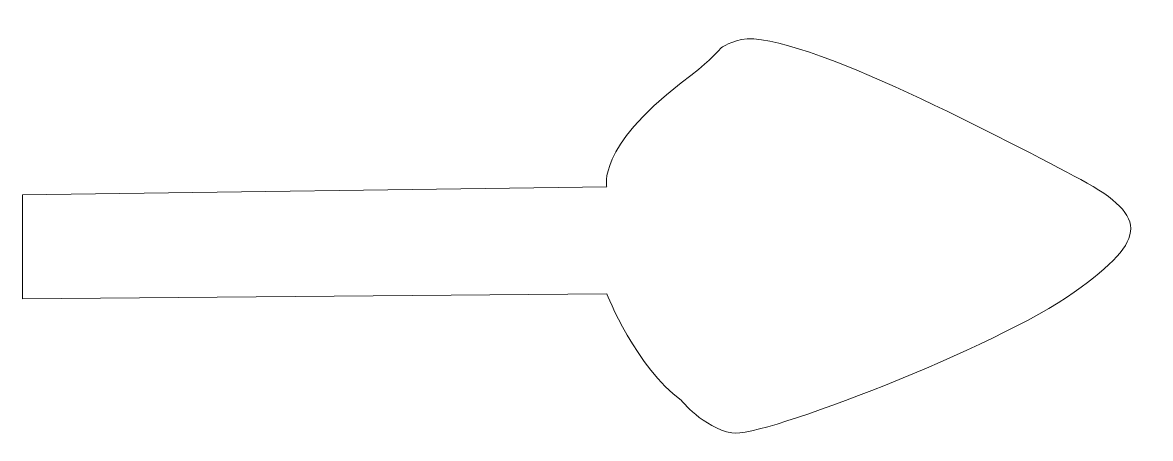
# Model space of a CAD drawing. Header units: inches. Extents: x 8 to 181, y 129 to 193.
import ezdxf

# ---------------------------------------------------------------- set-up
doc = ezdxf.new("R2010")
doc.units = ezdxf.units.IN
doc.header["$MEASUREMENT"] = 0
doc.layers.add('Layer 2', color=7, linetype='Continuous')

# ---------------------------------------------------------------- blocks, each defined once
blk = doc.blocks.new('block 2')
at = {"layer": 'Layer 2', "lineweight": 0}
blk.add_open_spline([(117.5, 190.62), (124.74, 193.42), (158.05, 175.8), (169.51, 169.79), (180.97, 163.77), (181.25, 160.28), (169.51, 151.89), (157.77, 143.5), (121.28, 129.38), (116.8, 130.22), (112.33, 131.06), (109, 135.26), (109, 135.26), (102.1, 140.18), (97.51, 151.65), (97.51, 151.65), (97.51, 151.65), (7.55, 150.86), (7.55, 150.86), (7.55, 150.86), (7.55, 166.89), (7.55, 166.89), (7.55, 166.89), (97.51, 168.15), (97.51, 168.15), (97.51, 168.15), (95.99, 174.18), (109, 184.12), (117.5, 190.62), (113.17, 188.94), (117.5, 190.62)], degree=3, knots=[0, 0, 0, 0, 1, 1, 1, 2, 2, 2, 3, 3, 3, 4, 4, 4, 5, 5, 5, 6, 6, 6, 7, 7, 7, 8, 8, 8, 9, 9, 9, 10, 10, 10, 10], dxfattribs=at)

msp = doc.modelspace()

# ---------------------------------------------------------------- block references
at = {"layer": 'Layer 2'}
msp.add_blockref('block 2', (0, 0), dxfattribs=at)

doc.saveas('drawing.dxf')
